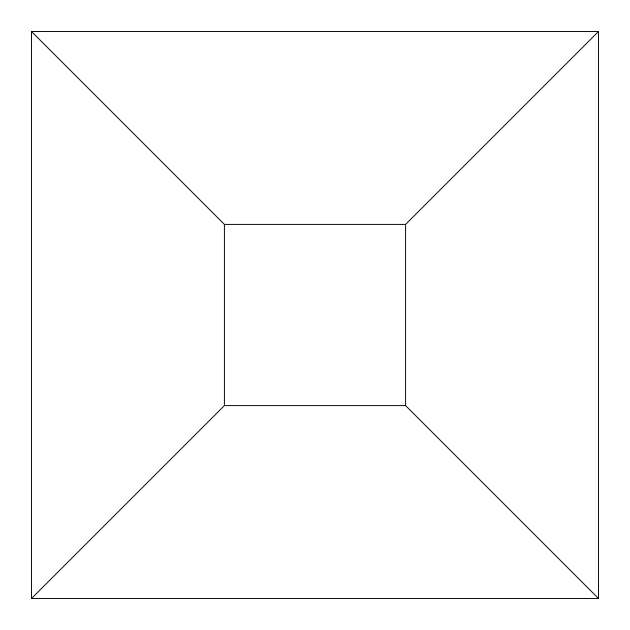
<?xml version="1.0" encoding="UTF-8"?>
<svg xmlns="http://www.w3.org/2000/svg" width="630" height="630" viewBox="0 0 630 630"><rect width="100%" height="100%" fill="white"/><g stroke="black" fill="none" stroke-linecap="round" stroke-linejoin="round"><path stroke-width="0.94" d="M31.5 598.5L224.406 405.594L405.594 405.594L598.5 598.5L31.5 598.5L31.5 31.5L598.5 31.5L598.5 598.5M405.594 405.594L405.594 224.406L598.5 31.5M31.5 31.5L224.406 224.406L405.594 224.406M224.406 224.406L224.406 405.594"/></g></svg>
